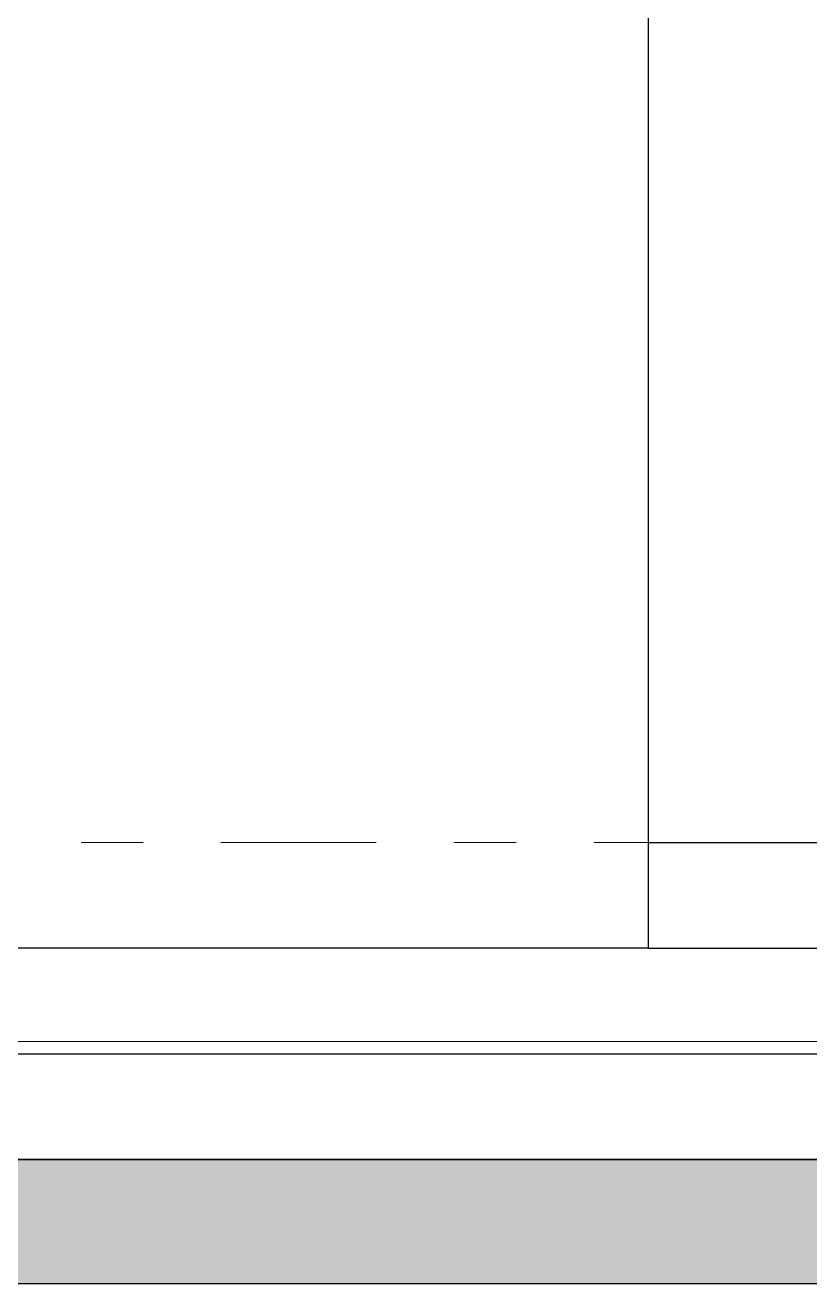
# Model space of a CAD drawing. Header units: metres. Extents: x 294 to 1101, y -498 to -355.
# Drawn here: x 492.321 to 493.584, y -471.67 to -469.645 of the extents above; entities that cross this region are included whole.
import ezdxf

# ---------------------------------------------------------------- set-up
doc = ezdxf.new("R2010")
doc.units = ezdxf.units.M
doc.linetypes.add('DASHDOT2', pattern=[0.5, 0.25, -0.125, 0, -0.125])
for name, color, linetype, lineweight in [('19-JARDINERIA', 80, 'Continuous', 0), ('roof', 16, 'DASHDOT2', 18), ('wall', 7, 'Continuous', 25)]:
    doc.layers.add(name, color=color, linetype=linetype, lineweight=lineweight)

msp = doc.modelspace()

# ---------------------------------------------------------------- hatches: boundary and pattern name
at = {"layer": 'wall'}
h = msp.add_hatch(color=256, dxfattribs=at)
h.dxf.hatch_style = 1
h.paths.add_polyline_path([(500.0686, -471.47), (500.0517, -471.47), (500.0217, -471.47), (499.9508, -471.47), (499.45, -471.47), (498.4315, -471.47), (498.179, -471.47), (497.2381, -471.47), (497.2332, -471.47), (493.2196, -471.47), (492.7923, -471.47), (492.5041, -471.47), (492.503, -471.47), (492.5019, -471.47), (492.5008, -471.47), (492.4997, -471.47), (492.4986, -471.47), (492.4976, -471.47), (492.4966, -471.47), (492.4956, -471.47), (492.4946, -471.47), (492.4937, -471.47), (492.4928, -471.47), (492.492, -471.47), (492.4912, -471.47), (492.4905, -471.47), (492.4898, -471.47), (492.4892, -471.47), (492.4886, -471.47), (492.4881, -471.47), (492.4877, -471.47), (492.4873, -471.47), (492.487, -471.47), (492.4868, -471.47), (492.4866, -471.47), (492.4865, -471.47), (492.4865, -471.47), (492.3648, -471.47), (492.3328, -471.47), (492.3063, -471.47), (492.3032, -471.47), (492.3, -471.47), (492.0318, -471.47), (489.8948, -471.47), (486.2948, -471.47), (484.7374, -471.47), (484.7374, -471.67), (500.0686, -471.67)])

# ---------------------------------------------------------------- linework, layer by layer
for p, q in [((493.3238, -467.62), (493.3238, -470.96)), ((493.3238, -470.96), (493.3238, -471.13)), ((493.3238, -470.96), (493.5023, -470.96)), ((493.5023, -470.96), (493.7607, -470.96)), ((492.7923, -471.13), (491.5923, -471.13)), ((493.3238, -471.13), (492.7923, -471.13)), ((493.3238, -471.13), (493.5023, -471.13)), ((493.5023, -471.13), (493.616, -471.13)), ((491.5923, -471.3), (493.616, -471.3)), ((506.3764, -471.47), (486.2948, -471.47)), ((488.7948, -471.47), (493.2196, -471.47)), ((506.3764, -471.47), (489.8948, -471.47)), ((500.0686, -471.47), (491.5923, -471.47)), ((491.7145, -471.47), (492.5638, -471.47)), ((491.7166, -471.47), (492.9447, -471.47)), ((491.9325, -471.47), (493.2918, -471.47)), ((492.0509, -471.47), (492.396, -471.47)), ((492.2225, -471.47), (492.5047, -471.47)), ((492.2356, -471.47), (492.7204, -471.47)), ((492.285, -471.47), (492.3629, -471.47)), ((492.294, -471.47), (492.3486, -471.47)), ((492.3063, -471.47), (492.4743, -471.47)), ((492.3096, -471.47), (492.3397, -471.47)), ((492.3328, -471.47), (492.4421, -471.47)), ((492.3387, -471.47), (492.3388, -471.47)), ((492.3388, -471.47), (492.339, -471.47)), ((492.339, -471.47), (492.3392, -471.47)), ((492.3392, -471.47), (492.3396, -471.47)), ((492.3396, -471.47), (492.3401, -471.47)), ((492.3397, -471.47), (492.3727, -471.47)), ((492.3401, -471.47), (492.3406, -471.47)), ((492.3406, -471.47), (492.3413, -471.47)), ((492.3413, -471.47), (492.342, -471.47)), ((492.342, -471.47), (492.3428, -471.47)), ((492.3428, -471.47), (492.3437, -471.47)), ((492.3437, -471.47), (492.3446, -471.47)), ((492.3446, -471.47), (492.3457, -471.47)), ((492.3457, -471.47), (492.3468, -471.47)), ((492.3468, -471.47), (492.3479, -471.47)), ((492.3479, -471.47), (492.3491, -471.47)), ((492.3486, -471.47), (492.4041, -471.47)), ((492.3491, -471.47), (492.3503, -471.47)), ((492.3503, -471.47), (492.3516, -471.47)), ((492.3516, -471.47), (492.353, -471.47)), ((492.353, -471.47), (492.3543, -471.47)), ((492.3543, -471.47), (492.3557, -471.47)), ((492.3557, -471.47), (492.3571, -471.47)), ((492.3571, -471.47), (492.3586, -471.47)), ((492.3586, -471.47), (492.36, -471.47)), ((492.36, -471.47), (492.3614, -471.47)), ((492.3611, -471.47), (492.3837, -471.47)), ((492.3612, -471.47), (492.3614, -471.47)), ((492.3614, -471.47), (492.3617, -471.47)), ((492.3614, -471.47), (492.3629, -471.47)), ((492.3617, -471.47), (492.3621, -471.47)), ((492.3621, -471.47), (492.3627, -471.47)), ((492.3627, -471.47), (492.3634, -471.47)), ((492.3629, -471.47), (492.3643, -471.47)), ((492.3634, -471.47), (492.3642, -471.47)), ((492.3642, -471.47), (492.3652, -471.47)), ((492.3643, -471.47), (492.3657, -471.47)), ((492.3648, -471.47), (492.5687, -471.47)), ((492.3652, -471.47), (492.3663, -471.47)), ((492.3657, -471.47), (492.3671, -471.47)), ((492.3663, -471.47), (492.3675, -471.47)), ((492.3671, -471.47), (492.3685, -471.47)), ((492.3675, -471.47), (492.3688, -471.47)), ((492.3685, -471.47), (492.3698, -471.47)), ((492.3688, -471.47), (492.3702, -471.47)), ((492.3698, -471.47), (492.3711, -471.47)), ((492.3702, -471.47), (492.3717, -471.47)), ((492.3711, -471.47), (492.3723, -471.47)), ((492.3717, -471.47), (492.3734, -471.47)), ((492.3723, -471.47), (492.3735, -471.47)), ((492.3727, -471.47), (492.4086, -471.47)), ((492.3734, -471.47), (492.3751, -471.47)), ((492.3735, -471.47), (492.3747, -471.47)), ((492.3747, -471.47), (492.3757, -471.47)), ((492.3751, -471.47), (492.3769, -471.47)), ((492.3757, -471.47), (492.3768, -471.47)), ((492.3768, -471.47), (492.3777, -471.47)), ((492.3769, -471.47), (492.3788, -471.47)), ((492.3777, -471.47), (492.3786, -471.47)), ((492.3786, -471.47), (492.3794, -471.47)), ((492.3788, -471.47), (492.3807, -471.47)), ((492.3794, -471.47), (492.3801, -471.47)), ((492.3801, -471.47), (492.3807, -471.47)), ((492.3807, -471.47), (492.3827, -471.47)), ((492.3807, -471.47), (492.3813, -471.47)), ((492.3813, -471.47), (492.3817, -471.47)), ((492.3817, -471.47), (492.3821, -471.47)), ((492.3821, -471.47), (492.3824, -471.47)), ((492.3824, -471.47), (492.3825, -471.47)), ((492.3825, -471.47), (492.3826, -471.47)), ((492.3827, -471.47), (492.3847, -471.47)), ((492.3837, -471.47), (492.4035, -471.47)), ((492.3847, -471.47), (492.3868, -471.47)), ((492.3868, -471.47), (492.389, -471.47)), ((492.3869, -471.47), (492.4482, -471.47)), ((492.389, -471.47), (492.3911, -471.47)), ((492.3911, -471.47), (492.3933, -471.47)), ((492.3921, -471.47), (492.4286, -471.47)), ((492.3933, -471.47), (492.3954, -471.47)), ((492.3954, -471.47), (492.3976, -471.47)), ((492.3976, -471.47), (492.3997, -471.47)), ((492.3997, -471.47), (492.4018, -471.47)), ((492.4018, -471.47), (492.4039, -471.47)), ((492.4035, -471.47), (492.4185, -471.47)), ((492.4039, -471.47), (492.4059, -471.47)), ((492.4041, -471.47), (492.4601, -471.47)), ((492.4059, -471.47), (492.4079, -471.47)), ((492.4079, -471.47), (492.4099, -471.47)), ((492.4099, -471.47), (492.4117, -471.47)), ((492.4117, -471.47), (492.4135, -471.47)), ((492.4135, -471.47), (492.4152, -471.47)), ((492.4142, -471.47), (492.4143, -471.47)), ((492.4143, -471.47), (492.4145, -471.47)), ((492.4145, -471.47), (492.4147, -471.47)), ((492.4147, -471.47), (492.4151, -471.47)), ((492.4151, -471.47), (492.4156, -471.47)), ((492.4152, -471.47), (492.4169, -471.47)), ((492.4156, -471.47), (492.4161, -471.47)), ((492.4161, -471.47), (492.4168, -471.47)), ((492.4168, -471.47), (492.4175, -471.47)), ((492.4169, -471.47), (492.4184, -471.47)), ((492.4175, -471.47), (492.4183, -471.47)), ((492.4183, -471.47), (492.4192, -471.47)), ((492.4184, -471.47), (492.4198, -471.47)), ((492.4185, -471.47), (492.4975, -471.47)), ((492.4192, -471.47), (492.4201, -471.47)), ((492.4198, -471.47), (492.4211, -471.47)), ((492.4201, -471.47), (492.4212, -471.47)), ((492.4208, -471.47), (493.0069, -471.47)), ((492.4211, -471.47), (492.4223, -471.47)), ((492.4212, -471.47), (492.4223, -471.47)), ((492.4223, -471.47), (492.4234, -471.47)), ((492.4223, -471.47), (492.4234, -471.47)), ((492.4234, -471.47), (492.4243, -471.47)), ((492.4234, -471.47), (492.4246, -471.47)), ((492.4243, -471.47), (492.4251, -471.47)), ((492.4246, -471.47), (492.4258, -471.47)), ((492.4251, -471.47), (492.4258, -471.47)), ((492.4258, -471.47), (492.4264, -471.47)), ((492.4258, -471.47), (492.4271, -471.47)), ((492.4264, -471.47), (492.4268, -471.47)), ((492.4268, -471.47), (492.4271, -471.47)), ((492.4271, -471.47), (492.4272, -471.47)), ((492.4271, -471.47), (492.4285, -471.47)), ((492.4285, -471.47), (492.4298, -471.47)), ((492.4298, -471.47), (492.4312, -471.47)), ((492.4312, -471.47), (492.4326, -471.47)), ((492.4326, -471.47), (492.4341, -471.47)), ((492.4341, -471.47), (492.4355, -471.47)), ((492.4355, -471.47), (492.4369, -471.47)), ((492.4369, -471.47), (492.4384, -471.47)), ((492.4384, -471.47), (492.4398, -471.47)), ((492.4398, -471.47), (492.4412, -471.47)), ((492.4412, -471.47), (492.4426, -471.47)), ((492.4426, -471.47), (492.444, -471.47)), ((492.444, -471.47), (492.4453, -471.47)), ((492.4453, -471.47), (492.4466, -471.47)), ((492.4466, -471.47), (492.4478, -471.47)), ((492.4478, -471.47), (492.449, -471.47)), ((492.4482, -471.47), (492.4599, -471.47)), ((492.449, -471.47), (492.4502, -471.47)), ((492.4502, -471.47), (492.4512, -471.47)), ((492.4512, -471.47), (492.4523, -471.47)), ((492.4523, -471.47), (492.4532, -471.47)), ((492.4532, -471.47), (492.4541, -471.47)), ((492.4541, -471.47), (492.4549, -471.47)), ((492.4549, -471.47), (492.4556, -471.47)), ((492.4556, -471.47), (492.4562, -471.47)), ((492.4562, -471.47), (492.4568, -471.47)), ((492.4568, -471.47), (492.4572, -471.47)), ((492.4572, -471.47), (492.4576, -471.47)), ((492.4576, -471.47), (492.4579, -471.47)), ((492.4579, -471.47), (492.458, -471.47)), ((492.458, -471.47), (492.4581, -471.47)), ((492.4599, -471.47), (492.4727, -471.47)), ((492.4601, -471.47), (492.5165, -471.47)), ((492.4669, -471.47), (493.0596, -471.47)), ((492.4689, -471.47), (492.5054, -471.47)), ((492.4743, -471.47), (492.4794, -471.47)), ((492.4794, -471.47), (492.4842, -471.47)), ((492.4842, -471.47), (492.4887, -471.47)), ((492.4865, -471.47), (492.4865, -471.47)), ((492.4865, -471.47), (492.4866, -471.47)), ((492.4866, -471.47), (492.4868, -471.47)), ((492.4868, -471.47), (492.487, -471.47)), ((492.487, -471.47), (492.4873, -471.47)), ((492.4873, -471.47), (492.4877, -471.47)), ((492.4877, -471.47), (492.4881, -471.47)), ((492.4881, -471.47), (492.4886, -471.47)), ((492.4886, -471.47), (492.4892, -471.47)), ((492.4887, -471.47), (492.4928, -471.47)), ((492.4892, -471.47), (492.4898, -471.47)), ((492.4898, -471.47), (492.4905, -471.47)), ((492.4905, -471.47), (492.4912, -471.47)), ((492.4912, -471.47), (492.492, -471.47)), ((492.492, -471.47), (492.4928, -471.47)), ((492.4928, -471.47), (492.4965, -471.47)), ((492.4928, -471.47), (492.4937, -471.47)), ((492.4937, -471.47), (492.4946, -471.47)), ((492.4946, -471.47), (492.4956, -471.47)), ((492.4956, -471.47), (492.4966, -471.47)), ((492.4965, -471.47), (492.4999, -471.47)), ((492.4966, -471.47), (492.4976, -471.47)), ((492.4976, -471.47), (492.4986, -471.47)), ((492.4986, -471.47), (492.4997, -471.47)), ((492.4997, -471.47), (492.5008, -471.47)), ((492.4999, -471.47), (492.5029, -471.47)), ((492.5008, -471.47), (492.5019, -471.47)), ((492.5019, -471.47), (492.503, -471.47)), ((492.5029, -471.47), (492.5055, -471.47)), ((492.503, -471.47), (492.5041, -471.47)), ((492.5041, -471.47), (492.9226, -471.47)), ((492.5041, -471.47), (492.9226, -471.47)), ((492.5041, -471.47), (492.9226, -471.47)), ((492.5047, -471.47), (492.5304, -471.47)), ((492.5055, -471.47), (492.5076, -471.47)), ((492.5076, -471.47), (492.5094, -471.47)), ((492.5094, -471.47), (492.5107, -471.47)), ((492.5107, -471.47), (492.5116, -471.47)), ((492.5116, -471.47), (492.512, -471.47)), ((492.5165, -471.47), (492.5731, -471.47)), ((492.5215, -471.47), (492.5315, -471.47)), ((492.5312, -471.47), (492.6232, -471.47)), ((492.5315, -471.47), (492.5598, -471.47)), ((492.5351, -471.47), (492.5727, -471.47)), ((492.539, -471.47), (492.543, -471.47)), ((492.5404, -471.47), (492.5498, -471.47)), ((492.543, -471.47), (492.5468, -471.47)), ((492.5468, -471.47), (492.5504, -471.47)), ((492.5504, -471.47), (492.5537, -471.47)), ((492.5537, -471.47), (492.5566, -471.47)), ((492.5566, -471.47), (492.5593, -471.47)), ((492.5567, -471.47), (492.5831, -471.47)), ((492.5593, -471.47), (492.5617, -471.47)), ((492.5598, -471.47), (492.5664, -471.47)), ((492.5617, -471.47), (492.5638, -471.47)), ((492.5638, -471.47), (492.5655, -471.47)), ((492.5655, -471.47), (492.5669, -471.47)), ((492.5664, -471.47), (492.6796, -471.47)), ((492.5669, -471.47), (492.5679, -471.47)), ((492.5679, -471.47), (492.5686, -471.47)), ((492.5686, -471.47), (492.569, -471.47)), ((492.5727, -471.47), (492.6095, -471.47)), ((492.5731, -471.47), (492.6295, -471.47)), ((492.5863, -471.47), (492.5978, -471.47)), ((492.5919, -471.47), (492.5919, -471.47)), ((492.5919, -471.47), (492.592, -471.47)), ((492.592, -471.47), (492.5922, -471.47)), ((492.5922, -471.47), (492.5924, -471.47)), ((492.5924, -471.47), (492.5928, -471.47)), ((492.5928, -471.47), (492.5931, -471.47)), ((492.5931, -471.47), (492.5936, -471.47)), ((492.5936, -471.47), (492.5941, -471.47)), ((492.5941, -471.47), (492.5946, -471.47)), ((492.5946, -471.47), (492.5953, -471.47)), ((492.5953, -471.47), (492.5959, -471.47)), ((492.5959, -471.47), (492.5967, -471.47)), ((492.5967, -471.47), (492.5974, -471.47)), ((492.5974, -471.47), (492.5983, -471.47)), ((492.5978, -471.47), (492.6234, -471.47)), ((492.5983, -471.47), (492.5991, -471.47)), ((492.5991, -471.47), (492.6001, -471.47)), ((492.6001, -471.47), (492.601, -471.47)), ((492.601, -471.47), (492.602, -471.47)), ((492.602, -471.47), (492.603, -471.47)), ((492.603, -471.47), (492.6041, -471.47)), ((492.6041, -471.47), (492.6051, -471.47)), ((492.6051, -471.47), (492.6062, -471.47)), ((492.6062, -471.47), (492.6073, -471.47)), ((492.6073, -471.47), (492.6084, -471.47)), ((492.6084, -471.47), (492.6095, -471.47)), ((492.6092, -471.47), (492.6095, -471.47)), ((492.6095, -471.47), (492.7015, -471.47)), ((492.6095, -471.47), (493.1551, -471.47)), ((492.6095, -471.47), (492.6102, -471.47)), ((492.6102, -471.47), (492.6113, -471.47)), ((492.6113, -471.47), (492.6128, -471.47)), ((492.6114, -471.47), (492.6504, -471.47)), ((492.6128, -471.47), (492.6146, -471.47)), ((492.6146, -471.47), (492.6168, -471.47)), ((492.6168, -471.47), (492.6193, -471.47)), ((492.6193, -471.47), (492.6221, -471.47)), ((492.6221, -471.47), (492.6252, -471.47)), ((492.6234, -471.47), (492.6631, -471.47)), ((492.6252, -471.47), (492.6287, -471.47)), ((492.6287, -471.47), (492.6324, -471.47)), ((492.6295, -471.47), (492.6857, -471.47)), ((492.6324, -471.47), (492.6364, -471.47)), ((492.6364, -471.47), (492.6407, -471.47)), ((492.6395, -471.47), (492.6404, -471.47)), ((492.6404, -471.47), (492.6413, -471.47)), ((492.6407, -471.47), (492.6452, -471.47)), ((492.6413, -471.47), (492.6422, -471.47)), ((492.6422, -471.47), (492.6432, -471.47)), ((492.6432, -471.47), (492.6442, -471.47)), ((492.6442, -471.47), (492.6453, -471.47)), ((492.6452, -471.47), (492.6499, -471.47)), ((492.6453, -471.47), (492.6464, -471.47)), ((492.6464, -471.47), (492.6474, -471.47)), ((492.6474, -471.47), (492.6485, -471.47)), ((492.6485, -471.47), (492.6496, -471.47)), ((492.6491, -471.47), (492.6493, -471.47)), ((492.6493, -471.47), (492.6497, -471.47)), ((492.6496, -471.47), (492.6507, -471.47)), ((492.6497, -471.47), (492.6503, -471.47)), ((492.6499, -471.47), (492.6549, -471.47)), ((492.6503, -471.47), (492.6511, -471.47)), ((492.6507, -471.47), (492.6518, -471.47)), ((492.6511, -471.47), (492.6521, -471.47)), ((492.6518, -471.47), (492.6529, -471.47)), ((492.6521, -471.47), (492.6532, -471.47)), ((492.6529, -471.47), (492.654, -471.47)), ((492.6532, -471.47), (492.6546, -471.47)), ((492.654, -471.47), (492.6551, -471.47)), ((492.6546, -471.47), (492.6561, -471.47)), ((492.6549, -471.47), (492.6599, -471.47)), ((492.6551, -471.47), (492.6562, -471.47)), ((492.6561, -471.47), (492.6578, -471.47)), ((492.6562, -471.47), (492.6572, -471.47)), ((492.6572, -471.47), (492.6582, -471.47)), ((492.6578, -471.47), (492.6597, -471.47)), ((492.6582, -471.47), (492.6592, -471.47)), ((492.6592, -471.47), (492.6601, -471.47)), ((492.6597, -471.47), (492.6617, -471.47)), ((492.6599, -471.47), (492.6652, -471.47)), ((492.6601, -471.47), (492.6611, -471.47)), ((492.6611, -471.47), (492.6619, -471.47)), ((492.6617, -471.47), (492.6639, -471.47)), ((492.6619, -471.47), (492.6628, -471.47)), ((492.6628, -471.47), (492.6635, -471.47)), ((492.6635, -471.47), (492.6643, -471.47)), ((492.6639, -471.47), (492.6662, -471.47)), ((492.6652, -471.47), (492.6706, -471.47)), ((492.6662, -471.47), (492.6686, -471.47)), ((492.6686, -471.47), (492.6712, -471.47)), ((492.6706, -471.47), (492.6761, -471.47)), ((492.6712, -471.47), (492.6738, -471.47)), ((492.6738, -471.47), (492.6766, -471.47)), ((492.6761, -471.47), (492.6816, -471.47)), ((492.6766, -471.47), (492.6794, -471.47)), ((492.6794, -471.47), (492.6823, -471.47)), ((492.6816, -471.47), (492.6873, -471.47)), ((492.6823, -471.47), (492.6853, -471.47)), ((492.6853, -471.47), (492.6883, -471.47)), ((492.6857, -471.47), (492.7413, -471.47)), ((492.6873, -471.47), (492.693, -471.47)), ((492.6883, -471.47), (492.6913, -471.47)), ((492.6913, -471.47), (492.6944, -471.47)), ((492.693, -471.47), (492.6986, -471.47)), ((492.6944, -471.47), (492.6975, -471.47)), ((492.6975, -471.47), (492.7005, -471.47)), ((492.6986, -471.47), (492.7043, -471.47)), ((492.7005, -471.47), (492.7036, -471.47)), ((492.7036, -471.47), (492.7066, -471.47)), ((492.7043, -471.47), (492.71, -471.47)), ((492.7066, -471.47), (492.7095, -471.47)), ((492.7095, -471.47), (492.7125, -471.47)), ((492.71, -471.47), (492.7155, -471.47)), ((492.7125, -471.47), (492.7153, -471.47)), ((492.7153, -471.47), (492.7181, -471.47)), ((492.7155, -471.47), (492.721, -471.47)), ((492.7181, -471.47), (492.7207, -471.47)), ((492.7204, -471.47), (492.7356, -471.47)), ((492.7207, -471.47), (492.7233, -471.47)), ((492.721, -471.47), (492.7264, -471.47)), ((492.7233, -471.47), (492.7257, -471.47)), ((492.7257, -471.47), (492.728, -471.47)), ((492.7264, -471.47), (492.7317, -471.47)), ((492.728, -471.47), (492.7302, -471.47)), ((492.7302, -471.47), (492.7322, -471.47)), ((492.7317, -471.47), (492.7368, -471.47)), ((492.7322, -471.47), (492.7341, -471.47)), ((492.7341, -471.47), (492.7358, -471.47)), ((492.7356, -471.47), (493.2196, -471.47)), ((492.7358, -471.47), (492.7374, -471.47)), ((492.7368, -471.47), (492.7417, -471.47)), ((492.7374, -471.47), (492.7387, -471.47)), ((492.7387, -471.47), (492.7399, -471.47)), ((492.7399, -471.47), (492.7409, -471.47)), ((492.7409, -471.47), (492.7417, -471.47)), ((492.7413, -471.47), (492.7962, -471.47)), ((492.7417, -471.47), (492.7465, -471.47)), ((492.7417, -471.47), (492.7423, -471.47)), ((492.7417, -471.47), (492.7807, -471.47)), ((492.7423, -471.47), (492.7427, -471.47)), ((492.7427, -471.47), (492.743, -471.47)), ((492.7465, -471.47), (492.751, -471.47)), ((492.751, -471.47), (492.7553, -471.47)), ((492.7553, -471.47), (492.7593, -471.47)), ((492.7593, -471.47), (492.7631, -471.47)), ((492.7631, -471.47), (492.7666, -471.47)), ((492.7666, -471.47), (492.7697, -471.47)), ((492.7697, -471.47), (492.7726, -471.47)), ((492.7726, -471.47), (492.7751, -471.47)), ((492.7751, -471.47), (492.7773, -471.47)), ((492.7773, -471.47), (492.7792, -471.47)), ((492.7792, -471.47), (492.7807, -471.47)), ((492.7807, -471.47), (492.7818, -471.47)), ((492.7818, -471.47), (492.7825, -471.47)), ((492.7825, -471.47), (492.7829, -471.47)), ((492.7838, -471.47), (492.7841, -471.47)), ((492.7841, -471.47), (492.7849, -471.47)), ((492.7849, -471.47), (492.7859, -471.47)), ((492.7859, -471.47), (492.7874, -471.47)), ((492.786, -471.47), (492.825, -471.47)), ((492.7874, -471.47), (492.7892, -471.47)), ((492.7892, -471.47), (492.7914, -471.47)), ((492.7914, -471.47), (492.7939, -471.47)), ((492.7923, -471.47), (494.2398, -471.47)), ((492.7939, -471.47), (492.7967, -471.47)), ((492.7962, -471.47), (492.8501, -471.47)), ((492.7967, -471.47), (492.7999, -471.47)), ((492.7999, -471.47), (492.8033, -471.47)), ((492.8033, -471.47), (492.807, -471.47)), ((492.8037, -471.47), (492.9096, -471.47)), ((492.807, -471.47), (492.8111, -471.47)), ((492.8111, -471.47), (492.8153, -471.47)), ((492.8153, -471.47), (492.8408, -471.47)), ((492.8153, -471.47), (492.8198, -471.47)), ((492.8198, -471.47), (492.8246, -471.47)), ((492.8238, -471.47), (492.8239, -471.47)), ((492.8239, -471.47), (492.8243, -471.47)), ((492.8243, -471.47), (492.8249, -471.47)), ((492.8246, -471.47), (492.8295, -471.47)), ((492.8249, -471.47), (492.8257, -471.47)), ((492.8257, -471.47), (492.8267, -471.47)), ((492.8267, -471.47), (492.8279, -471.47)), ((492.8279, -471.47), (492.8292, -471.47)), ((492.8292, -471.47), (492.8307, -471.47)), ((492.8295, -471.47), (492.8346, -471.47)), ((492.8307, -471.47), (492.8324, -471.47)), ((492.8324, -471.47), (492.8343, -471.47)), ((492.8343, -471.47), (492.8363, -471.47)), ((492.8346, -471.47), (492.8398, -471.47)), ((492.8363, -471.47), (492.8385, -471.47)), ((492.8385, -471.47), (492.8408, -471.47)), ((492.8398, -471.47), (492.8452, -471.47)), ((492.8408, -471.47), (492.8432, -471.47)), ((492.8425, -471.47), (492.8709, -471.47)), ((492.8432, -471.47), (492.8458, -471.47)), ((492.8452, -471.47), (492.8507, -471.47)), ((492.8458, -471.47), (492.8484, -471.47)), ((492.8484, -471.47), (492.8512, -471.47)), ((492.8507, -471.47), (492.8563, -471.47)), ((492.8512, -471.47), (492.854, -471.47)), ((492.854, -471.47), (492.8569, -471.47)), ((492.8563, -471.47), (492.8619, -471.47)), ((492.8569, -471.47), (492.8599, -471.47)), ((492.8599, -471.47), (492.8629, -471.47)), ((492.8619, -471.47), (492.8676, -471.47)), ((492.8629, -471.47), (492.8659, -471.47)), ((492.8642, -471.47), (492.9775, -471.47)), ((492.8659, -471.47), (492.869, -471.47)), ((492.8676, -471.47), (492.8733, -471.47)), ((492.869, -471.47), (492.8721, -471.47)), ((492.8721, -471.47), (492.8751, -471.47)), ((492.8733, -471.47), (492.8789, -471.47)), ((492.8751, -471.47), (492.8782, -471.47)), ((492.8782, -471.47), (492.8812, -471.47)), ((492.8789, -471.47), (492.8846, -471.47)), ((492.8812, -471.47), (492.8842, -471.47)), ((492.8842, -471.47), (492.8871, -471.47)), ((492.8846, -471.47), (492.8902, -471.47)), ((492.8871, -471.47), (492.8899, -471.47)), ((492.8899, -471.47), (492.8927, -471.47)), ((492.8902, -471.47), (492.8957, -471.47)), ((492.8924, -471.47), (492.91, -471.47)), ((492.8927, -471.47), (492.8953, -471.47)), ((492.8953, -471.47), (492.8979, -471.47)), ((492.8957, -471.47), (492.9011, -471.47)), ((492.8979, -471.47), (492.9003, -471.47)), ((492.9003, -471.47), (492.9027, -471.47)), ((492.9005, -471.47), (492.926, -471.47)), ((492.9011, -471.47), (492.9063, -471.47)), ((492.9027, -471.47), (492.9048, -471.47)), ((492.9048, -471.47), (492.9069, -471.47)), ((492.9063, -471.47), (492.9114, -471.47)), ((492.9069, -471.47), (492.9087, -471.47)), ((492.9087, -471.47), (492.9105, -471.47)), ((492.9096, -471.47), (493.0265, -471.47)), ((492.9105, -471.47), (492.912, -471.47)), ((492.9114, -471.47), (492.9164, -471.47)), ((492.912, -471.47), (492.9134, -471.47)), ((492.9134, -471.47), (492.9145, -471.47)), ((492.9145, -471.47), (492.9155, -471.47)), ((492.9155, -471.47), (492.9163, -471.47)), ((492.9163, -471.47), (492.917, -471.47)), ((492.9164, -471.47), (492.9553, -471.47)), ((492.9164, -471.47), (492.9211, -471.47)), ((492.917, -471.47), (492.9174, -471.47)), ((492.9174, -471.47), (492.9176, -471.47)), ((492.9211, -471.47), (492.9256, -471.47)), ((492.9217, -471.47), (493.5525, -471.47)), ((492.9217, -471.47), (493.1013, -471.47)), ((492.9226, -471.47), (492.9237, -471.47)), ((492.9237, -471.47), (492.9248, -471.47)), ((492.9248, -471.47), (492.9259, -471.47)), ((492.9256, -471.47), (492.9299, -471.47)), ((492.9259, -471.47), (492.927, -471.47)), ((492.927, -471.47), (492.928, -471.47)), ((492.928, -471.47), (492.9291, -471.47)), ((492.9291, -471.47), (492.9301, -471.47)), ((492.9299, -471.47), (492.934, -471.47)), ((492.9301, -471.47), (492.9311, -471.47)), ((492.9311, -471.47), (492.932, -471.47)), ((492.932, -471.47), (492.9329, -471.47)), ((492.9329, -471.47), (492.9338, -471.47)), ((492.9338, -471.47), (492.9346, -471.47)), ((492.934, -471.47), (492.9377, -471.47)), ((492.9346, -471.47), (492.9354, -471.47)), ((492.9354, -471.47), (492.9362, -471.47)), ((492.9362, -471.47), (492.9368, -471.47)), ((492.9368, -471.47), (492.9375, -471.47)), ((492.9375, -471.47), (492.938, -471.47)), ((492.9377, -471.47), (492.9412, -471.47)), ((492.938, -471.47), (492.9385, -471.47)), ((492.9385, -471.47), (492.939, -471.47)), ((492.939, -471.47), (492.9393, -471.47)), ((492.9393, -471.47), (492.9396, -471.47)), ((492.9396, -471.47), (492.9399, -471.47)), ((492.9399, -471.47), (492.9401, -471.47)), ((492.9401, -471.47), (492.9402, -471.47)), ((492.9402, -471.47), (492.9402, -471.47)), ((492.9412, -471.47), (492.9444, -471.47)), ((492.9444, -471.47), (492.9472, -471.47)), ((492.9472, -471.47), (492.9498, -471.47)), ((492.9498, -471.47), (492.9519, -471.47)), ((492.9519, -471.47), (492.9538, -471.47)), ((492.9538, -471.47), (492.9553, -471.47)), ((492.9553, -471.47), (492.9564, -471.47)), ((492.9564, -471.47), (492.9572, -471.47)), ((492.9572, -471.47), (492.9575, -471.47)), ((492.9775, -471.47), (492.994, -471.47)), ((492.9923, -471.47), (492.9929, -471.47)), ((492.9929, -471.47), (492.9946, -471.47)), ((492.994, -471.47), (493.0883, -471.47)), ((492.9946, -471.47), (492.9976, -471.47)), ((492.9976, -471.47), (493.0017, -471.47)), ((493.0017, -471.47), (493.007, -471.47)), ((493.007, -471.47), (493.0133, -471.47)), ((493.0094, -471.47), (493.0101, -471.47)), ((493.0101, -471.47), (493.0107, -471.47)), ((493.0107, -471.47), (493.0112, -471.47)), ((493.0112, -471.47), (493.0117, -471.47)), ((493.0117, -471.47), (493.0122, -471.47)), ((493.0122, -471.47), (493.0125, -471.47)), ((493.0125, -471.47), (493.0128, -471.47)), ((493.0128, -471.47), (493.0131, -471.47)), ((493.0131, -471.47), (493.0132, -471.47)), ((493.0132, -471.47), (493.0133, -471.47)), ((493.0133, -471.47), (493.0134, -471.47)), ((493.0133, -471.47), (493.0208, -471.47)), ((493.0208, -471.47), (493.0294, -471.47)), ((493.0265, -471.47), (493.154, -471.47)), ((493.0294, -471.47), (493.039, -471.47)), ((493.039, -471.47), (493.0496, -471.47)), ((493.0496, -471.47), (493.0611, -471.47)), ((493.0596, -471.47), (493.0859, -471.47)), ((493.0611, -471.47), (493.0736, -471.47)), ((493.0736, -471.47), (493.0869, -471.47)), ((493.0869, -471.47), (493.101, -471.47)), ((493.0883, -471.47), (493.1916, -471.47)), ((493.0911, -471.47), (493.1109, -471.47)), ((493.0923, -471.47), (493.2516, -471.47)), ((493.0958, -471.47), (493.1748, -471.47)), ((493.101, -471.47), (493.1159, -471.47)), ((493.1013, -471.47), (493.2913, -471.47)), ((493.1159, -471.47), (493.1315, -471.47)), ((493.1315, -471.47), (493.1477, -471.47)), ((493.1477, -471.47), (493.1645, -471.47)), ((493.154, -471.47), (493.2918, -471.47)), ((493.1551, -471.47), (493.1562, -471.47)), ((493.1562, -471.47), (493.1573, -471.47)), ((493.1573, -471.47), (493.1584, -471.47)), ((493.1584, -471.47), (493.1595, -471.47)), ((493.1595, -471.47), (493.1605, -471.47)), ((493.1605, -471.47), (493.1616, -471.47)), ((493.1616, -471.47), (493.1626, -471.47)), ((493.1626, -471.47), (493.1636, -471.47)), ((493.1636, -471.47), (493.1645, -471.47)), ((493.1645, -471.47), (493.1818, -471.47)), ((493.1645, -471.47), (493.1654, -471.47)), ((493.1654, -471.47), (493.1663, -471.47)), ((493.1663, -471.47), (493.1671, -471.47)), ((493.1671, -471.47), (493.1679, -471.47)), ((493.1679, -471.47), (493.1687, -471.47)), ((493.1687, -471.47), (493.1693, -471.47)), ((493.1693, -471.47), (493.17, -471.47)), ((493.17, -471.47), (493.1705, -471.47)), ((493.1705, -471.47), (493.171, -471.47)), ((493.171, -471.47), (493.1715, -471.47)), ((493.1715, -471.47), (493.1718, -471.47)), ((493.1718, -471.47), (493.1721, -471.47)), ((493.1721, -471.47), (493.1724, -471.47)), ((493.1724, -471.47), (493.1726, -471.47)), ((493.1726, -471.47), (493.1727, -471.47)), ((493.1727, -471.47), (493.1727, -471.47)), ((493.1748, -471.47), (493.2125, -471.47)), ((493.1818, -471.47), (493.1996, -471.47)), ((493.1916, -471.47), (493.3036, -471.47)), ((493.1984, -471.47), (493.2111, -471.47)), ((493.1996, -471.47), (493.2177, -471.47)), ((493.2111, -471.47), (493.2365, -471.47)), ((493.2177, -471.47), (493.2361, -471.47)), ((493.2196, -471.47), (493.2204, -471.47)), ((493.2196, -471.47), (499.45, -471.47)), ((493.2204, -471.47), (493.3196, -471.47)), ((493.2361, -471.47), (493.2547, -471.47)), ((493.2365, -471.47), (493.2745, -471.47)), ((493.2547, -471.47), (493.2734, -471.47)), ((493.2734, -471.47), (493.2923, -471.47)), ((493.2745, -471.47), (493.3249, -471.47)), ((493.2913, -471.47), (493.491, -471.47)), ((493.2923, -471.47), (493.7792, -471.47)), ((493.3036, -471.47), (493.424, -471.47)), ((493.3196, -471.47), (499.35, -471.47)), ((493.3196, -471.47), (493.4196, -471.47)), ((493.3249, -471.47), (493.3875, -471.47)), ((493.3875, -471.47), (493.4621, -471.47)), ((493.4196, -471.47), (499.25, -471.47)), ((493.424, -471.47), (493.5525, -471.47)), ((493.4621, -471.47), (493.5483, -471.47)), ((493.491, -471.47), (493.6998, -471.47)), ((493.5483, -471.47), (493.6459, -471.47)), ((493.5525, -471.47), (493.699, -471.47)), ((508.3267, -471.67), (484.7374, -471.67))]:
    msp.add_line(p, q)
at = {"layer": '19-JARDINERIA', "color": 251}
msp.add_line((493.616, -471.28), (491.5923, -471.28), dxfattribs=at)
at = {"layer": 'roof'}
msp.add_line((504.2864, -470.96), (489.2048, -470.96), dxfattribs=at)

doc.saveas('drawing.dxf')
